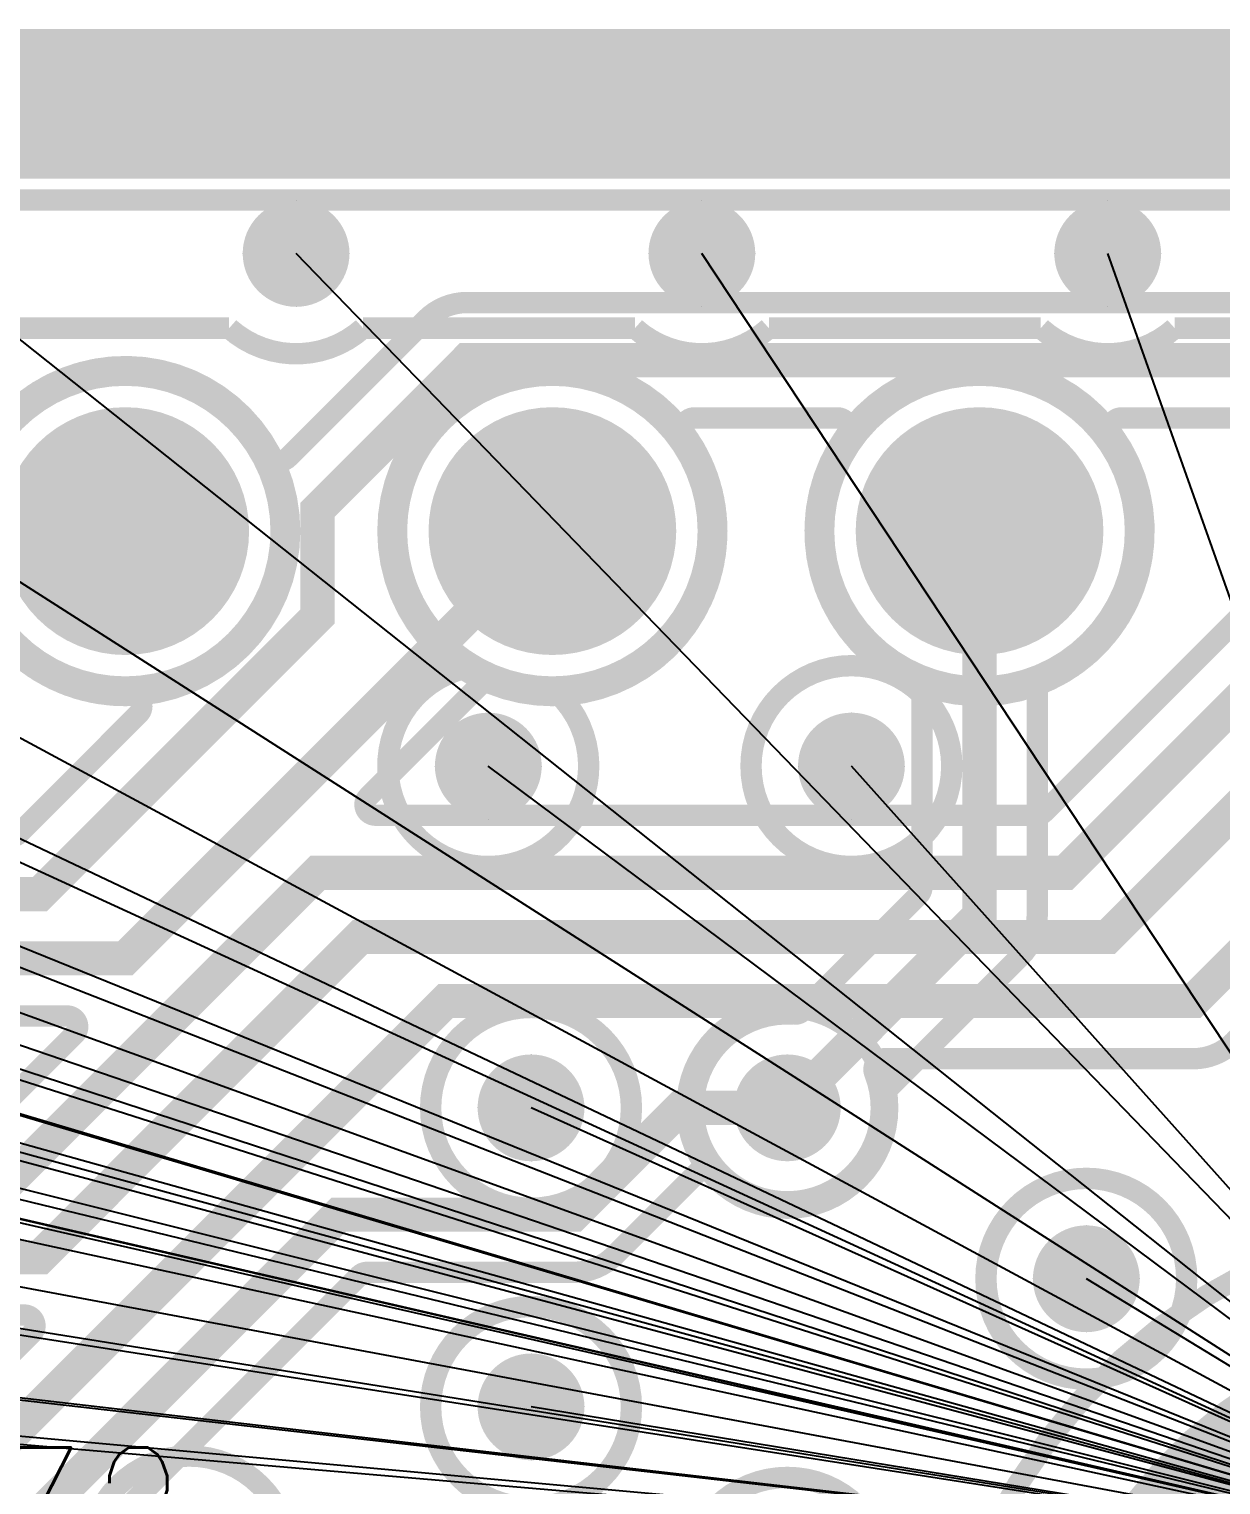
# Model space of a CAD drawing. Extents: x -1.33 to 3.2, y -3.63 to 2.02.
# Drawn here: x -0.0825 to 0.1965, y 1.6768 to 2.0175 of the extents above; entities that cross this region are included whole.
import ezdxf
from ezdxf.enums import TextEntityAlignment as Align

# ---------------------------------------------------------------- set-up
doc = ezdxf.new("R2010")
doc.units = 0
for name, pattern in [('SIG_0', [2, 1, 1]), ('SIG_2', [2, 1, 1]), ('SIG_52', [2, 1, 1]), ('SIG_60', [2, 1, 1]), ('SIG_61', [2, 1, 1]), ('SIG_62', [2, 1, 1]), ('SIG_63', [2, 1, 1]), ('SIG_64', [2, 1, 1]), ('SIG_65', [2, 1, 1])]:
    doc.linetypes.add(name, pattern=pattern)
for name, color, linetype in [('2D_LINE_125', 3, 'CONTINUOUS'), ('2D_LINE_126', 6, 'CONTINUOUS'), ('BOARD_OUTLINE_00', 254, 'CONTINUOUS'), ('DRIL_PLTE_THRU_01', 16, 'CONTINUOUS'), ('DRIL_PLTE_THRU_02', 106, 'CONTINUOUS'), ('DRIL_PLTE_THRU_03', 255, 'CONTINUOUS'), ('DRIL_PLTE_THRU_04', 176, 'CONTINUOUS'), ('DRIL_SYMBOL', 254, 'CONTINUOUS'), ('LINK_00', 254, 'CONTINUOUS'), ('PADS_BOT', 5, 'CONTINUOUS'), ('PADS_INNER', 1, 'CONTINUOUS'), ('PADS_TOP', 1, 'CONTINUOUS'), ('PART_NAME_123', 255, 'CONTINUOUS'), ('PART_TOP_2DLINE_123', 255, 'CONTINUOUS'), ('POUR_OUTLINE_01', 1, 'CONTINUOUS'), ('POUR_OUTLINE_02', 112, 'CONTINUOUS'), ('POUR_OUTLINE_03', 222, 'CONTINUOUS'), ('POUR_OUTLINE_04', 5, 'CONTINUOUS'), ('POUR_VIATHERM_01', 1, 'CONTINUOUS'), ('POUR_VIATHERM_02', 112, 'CONTINUOUS'), ('POUR_VIATHERM_04', 5, 'CONTINUOUS'), ('POUR_VOID_01', 1, 'CONTINUOUS'), ('POUR_VOID_02', 112, 'CONTINUOUS'), ('POUR_VOID_03', 222, 'CONTINUOUS'), ('POUR_VOID_04', 5, 'CONTINUOUS'), ('TRACE_01', 1, 'CONTINUOUS'), ('TRACE_04', 5, 'CONTINUOUS'), ('VIAPTS', 34, 'CONTINUOUS')]:
    doc.layers.add(name, color=color, linetype=linetype)
doc.styles.add('W0$005', font='simplex', dxfattribs={"width": 0.75})

# ---------------------------------------------------------------- blocks, each defined once
blk = doc.blocks.new('BOARD_1')
at = {"layer": 'BOARD_OUTLINE_00', "const_width": 0.01}
blk.add_lwpolyline([(-0.04, 0), (2.56, 0), (2.56, 0.1), (2.65685, 0.19685), (2.65685, 1.45669), (2.56, 1.55354), (2.56, 2.1), (-0.04, 2.1)], close=True, dxfattribs=at)
blk = doc.blocks.new('DRAWING_9')
at = {"layer": '2D_LINE_125', "const_width": 0.035}
blk.add_lwpolyline([(-0.04, 0), (2.56, 0), (2.56, 0.1), (2.65685, 0.19685), (2.65685, 1.45669), (2.56, 1.55354), (2.56, 2.1), (-0.04, 2.1)], close=True, dxfattribs=at)
blk = doc.blocks.new('DRAWING_10')
at = {"layer": '2D_LINE_126', "const_width": 0.035}
blk.add_lwpolyline([(-0.04, 0), (2.56, 0), (2.56, 0.1), (2.65685, 0.19685), (2.65685, 1.45669), (2.56, 1.55354), (2.56, 2.1), (-0.04, 2.1)], close=True, dxfattribs=at)
blk = doc.blocks.new('POUR_VOID_705')
at = {"layer": 'POUR_VOID_01', "const_width": 0.005}
blk.add_lwpolyline([(-17.0385, -16, 1), (-16.9615, -16, 1)], format="xyb", close=True, dxfattribs=at)
blk = doc.blocks.new('POUR_VOID_703')
at = {"layer": 'POUR_VOID_01', "const_width": 0.005}
blk.add_lwpolyline([(-16.9385, -16, 1), (-16.8615, -16, 1)], format="xyb", close=True, dxfattribs=at)
blk = doc.blocks.new('POUR_VOID_701')
at = {"layer": 'POUR_VOID_01', "const_width": 0.005}
blk.add_lwpolyline([(-16.81502, -16.03545, -4.92178), (-16.78498, -16.03545, 0.30111), (-16.7865, -16.03775), (-16.7865, -16.09, -0.198912), (-16.79045, -16.09955), (-16.82233, -16.13143, 0.218159), (-16.82306, -16.13338, -2.690856), (-16.84338, -16.11306, 0.218159), (-16.84143, -16.11233), (-16.81423, -16.08514, 0.198912), (-16.8135, -16.08337), (-16.8135, -16.03775, 0.30111)], format="xyb", close=True, dxfattribs=at)
blk = doc.blocks.new('POUR_VOID_695')
at = {"layer": 'POUR_VOID_01', "const_width": 0.005}
blk.add_lwpolyline([(-16.8115, -16.295, -0.414214), (-16.675, -16.1585), (-16.6205, -16.1585), (-16.6065, -16.1585, -0.12007), (-16.59615, -16.16102, 0.243655), (-16.59385, -16.16102, -0.12007), (-16.5835, -16.1585), (-16.5555, -16.1585), (-16.547, -16.1585, 0.071068), (-16.5463, -16.1584, -0.071067), (-16.54, -16.1575), (-16.475, -16.1575, -0.071067)], format="xyb", dxfattribs=at)
blk = doc.blocks.new('POUR_OUTLINE_677')
at = {"layer": 'POUR_OUTLINE_01', "const_width": 0.005}
blk.add_lwpolyline([(-15.36565, -16.56621), (-15.36565, -16.55366, 0.198912), (-15.36638, -16.55189), (-15.45591, -16.46237, -0.198912), (-15.4625, -16.44646), (-15.4625, -15.925, 0.414214), (-15.465, -15.9225), (-18.015, -15.9225, 0.414214), (-18.0175, -15.925), (-18.0175, -17.975, 0.414214), (-18.015, -17.9775), (-15.465, -17.9775, 0.414214), (-15.4625, -17.975), (-15.4625, -17.9, -0.198912), (-15.45591, -17.88409), (-15.36638, -17.79456, 0.198912), (-15.36565, -17.79279), (-15.36565, -17.78025, 0.661266), (-15.36988, -17.77845, -2.350215), (-15.36988, -17.67037, 0.661266), (-15.36565, -17.66857), (-15.36565, -16.67789, 0.661266), (-15.36988, -16.67609, -2.350215), (-15.36988, -16.56801, 0.661266)], format="xyb", close=True, dxfattribs=at)
for name in ['POUR_VOID_705', 'POUR_VOID_703', 'POUR_VOID_701', 'POUR_VOID_695']:
    blk.add_blockref(name, (0, 0))
blk = doc.blocks.new('POUR_VIATHERM_746')
at = {"layer": 'POUR_VIATHERM_01'}
for points in [[(-16.775, -16.1625), (-16.775, -16.1625)], [(-16.7875, -16.175), (-16.7875, -16.175)], [(-16.7625, -16.175), (-16.7625, -16.175)], [(-16.775, -16.1875), (-16.775, -16.1875)]]:
    blk.add_lwpolyline(points, dxfattribs=at)
blk = doc.blocks.new('POUR_VIATHERM_807')
at = {"layer": 'POUR_VIATHERM_01'}
for points in [[(-16.905, -16.1225), (-16.905, -16.1225)], [(-16.9175, -16.135), (-16.9175, -16.135)], [(-16.8925, -16.135), (-16.8925, -16.135)], [(-16.905, -16.1475), (-16.905, -16.1475)]]:
    blk.add_lwpolyline(points, dxfattribs=at)
blk = doc.blocks.new('POUR_VIATHERM_808')
at = {"layer": 'POUR_VIATHERM_01'}
for points in [[(-16.905, -16.1925), (-16.905, -16.1925)], [(-16.9175, -16.205), (-16.9175, -16.205)], [(-16.8925, -16.205), (-16.8925, -16.205)], [(-16.905, -16.2175), (-16.905, -16.2175)]]:
    blk.add_lwpolyline(points, dxfattribs=at)
blk = doc.blocks.new('POUR_VIATHERM_812')
at = {"layer": 'POUR_VIATHERM_01'}
for points in [[(-16.915, -16.0425), (-16.915, -16.0425)], [(-16.9275, -16.055), (-16.9275, -16.055)], [(-16.9025, -16.055), (-16.9025, -16.055)], [(-16.915, -16.0675), (-16.915, -16.0675)]]:
    blk.add_lwpolyline(points, dxfattribs=at)
blk = doc.blocks.new('POUR_VIATHERM_813')
at = {"layer": 'POUR_VIATHERM_01'}
for points in [[(-16.83, -16.0425), (-16.83, -16.0425)], [(-16.8425, -16.055), (-16.8425, -16.055)], [(-16.8175, -16.055), (-16.8175, -16.055)], [(-16.83, -16.0675), (-16.83, -16.0675)]]:
    blk.add_lwpolyline(points, dxfattribs=at)
blk = doc.blocks.new('POUR_VIATHERM_1002')
at = {"layer": 'POUR_VIATHERM_01'}
for points in [[(-16.865, -15.9225), (-16.865, -15.9225)], [(-16.8775, -15.935), (-16.8775, -15.935)], [(-16.8525, -15.935), (-16.8525, -15.935)], [(-16.865, -15.9475), (-16.865, -15.9475)]]:
    blk.add_lwpolyline(points, dxfattribs=at)
blk = doc.blocks.new('POUR_VIATHERM_1018')
at = {"layer": 'POUR_VIATHERM_01'}
for points in [[(-16.77, -15.9225), (-16.77, -15.9225)], [(-16.7825, -15.935), (-16.7825, -15.935)], [(-16.7575, -15.935), (-16.7575, -15.935)], [(-16.77, -15.9475), (-16.77, -15.9475)]]:
    blk.add_lwpolyline(points, dxfattribs=at)
blk = doc.blocks.new('POUR_VIATHERM_1021')
at = {"layer": 'POUR_VIATHERM_01'}
for points in [[(-16.96, -15.9225), (-16.96, -15.9225)], [(-16.9725, -15.935), (-16.9725, -15.935)], [(-16.9475, -15.935), (-16.9475, -15.935)], [(-16.96, -15.9475), (-16.96, -15.9475)]]:
    blk.add_lwpolyline(points, dxfattribs=at)
blk = doc.blocks.new('POUR_HEADER_0')
for name in ['POUR_OUTLINE_677', 'POUR_VIATHERM_1021', 'POUR_VIATHERM_1002', 'POUR_VIATHERM_1018', 'POUR_VIATHERM_812', 'POUR_VIATHERM_813', 'POUR_VIATHERM_807', 'POUR_VIATHERM_746', 'POUR_VIATHERM_808']:
    blk.add_blockref(name, (18, 18))
blk = doc.blocks.new('POUR_OUTLINE_62')
at = {"layer": 'POUR_OUTLINE_04', "const_width": 0.005}
blk.add_lwpolyline([(-17.01186, -16.11777, 0.668179), (-17.01363, -16.1135), (-17.21837, -16.1135, 0.198912), (-17.22014, -16.11423), (-17.24314, -16.13723, 0.668179), (-17.24137, -16.1415), (-17.03663, -16.1415, 0.198912), (-17.03486, -16.14077)], format="xyb", close=True, dxfattribs=at)
blk = doc.blocks.new('POUR_OUTLINE_60')
at = {"layer": 'POUR_OUTLINE_04', "const_width": 0.005}
blk.add_lwpolyline([(-17.02186, -16.18777, 0.668179), (-17.02363, -16.1835), (-17.04837, -16.1835, 0.198912), (-17.05014, -16.18423), (-17.19045, -16.32455, -0.198912), (-17.2, -16.3285), (-17.30337, -16.3285, 0.198912), (-17.30514, -16.32923), (-17.39814, -16.42223, 0.668179), (-17.39637, -16.4265), (-17.26163, -16.4265, 0.198912), (-17.25986, -16.42577)], format="xyb", close=True, dxfattribs=at)
blk = doc.blocks.new('POUR_OUTLINE_59')
at = {"layer": 'POUR_OUTLINE_04', "const_width": 0.005}
blk.add_lwpolyline([(-16.73122, -15.97746, 0.61177), (-16.73324, -15.9735), (-16.76676, -15.9735, 0.61177), (-16.76878, -15.97746, -1.955361), (-16.83122, -15.97746, 0.61177), (-16.83324, -15.9735), (-16.86676, -15.9735, 0.61177), (-16.86878, -15.97746, -0.752586), (-16.91444, -16.03569, 0.30111), (-16.91715, -16.03624), (-16.94314, -16.06223, 0.668179), (-16.94137, -16.0665), (-16.78663, -16.0665, 0.198912), (-16.78486, -16.06577), (-16.73624, -16.01715, 0.30111), (-16.73569, -16.01444, -0.257958)], format="xyb", close=True, dxfattribs=at)
blk = doc.blocks.new('POUR_VOID_12')
at = {"layer": 'POUR_VOID_04', "const_width": 0.005}
for points in [[(-17.02663, -16.0715, 0.198912), (-17.02486, -16.07077), (-16.99684, -16.04274, 0.680564), (-16.99869, -16.03848, -1.81122), (-16.96587, -15.98218, 0.506418), (-16.96189, -15.98279), (-16.92955, -15.95045, -0.198912), (-16.92, -15.9465), (-16.64, -15.9465, -0.198912), (-16.63045, -15.95045), (-16.61715, -15.96376, 0.30111), (-16.61444, -15.96431, -0.357001), (-16.56787, -15.97878, 0.682278), (-16.56332, -15.97781, -0.156878), (-16.55955, -15.97045), (-16.53955, -15.95045, -0.198912), (-16.53, -15.9465), (-16.44, -15.9465, -0.198912)], [(-16.46878, -15.97746, -0.752586), (-16.51444, -16.03569, 0.30111), (-16.51715, -16.03624), (-16.54545, -16.06455, -0.198912), (-16.555, -16.0685), (-16.68837, -16.0685, 0.198912), (-16.69014, -16.06923), (-16.74045, -16.11955, -0.198912), (-16.75, -16.1235), (-16.82221, -16.1235, 0.529202), (-16.82454, -16.12692, -0.842655), (-16.86159, -16.14945, 0.434429), (-16.86524, -16.14933), (-16.88545, -16.16955, -0.198912), (-16.895, -16.1735), (-16.94337, -16.1735, 0.198912), (-16.94514, -16.17423), (-17.06178, -16.29087, 0.832548)]]:
    blk.add_lwpolyline(points, format="xyb", dxfattribs=at)
blk = doc.blocks.new('POUR_OUTLINE_4')
at = {"layer": 'POUR_OUTLINE_04', "const_width": 0.005}
blk.add_lwpolyline([(-15.36565, -16.56621), (-15.36565, -16.55366, 0.198912), (-15.36638, -16.55189), (-15.45591, -16.46237, -0.198912), (-15.4625, -16.44646), (-15.4625, -15.925, 0.414214), (-15.465, -15.9225), (-18.015, -15.9225, 0.414214), (-18.0175, -15.925), (-18.0175, -17.975, 0.414214), (-18.015, -17.9775), (-15.465, -17.9775, 0.414214), (-15.4625, -17.975), (-15.4625, -17.9, -0.198912), (-15.45591, -17.88409), (-15.36638, -17.79456, 0.198912), (-15.36565, -17.79279), (-15.36565, -17.78025, 0.661266), (-15.36988, -17.77845, -2.350215), (-15.36988, -17.67037, 0.661266), (-15.36565, -17.66857), (-15.36565, -16.67789, 0.661266), (-15.36988, -16.67609, -2.350215), (-15.36988, -16.56801, 0.661266)], format="xyb", close=True, dxfattribs=at)
blk.add_blockref('POUR_VOID_12', (0, 0))
blk = doc.blocks.new('POUR_VIATHERM_74')
at = {"layer": 'POUR_VIATHERM_04'}
for points in [[(-16.775, -16.1625), (-16.775, -16.1625)], [(-16.7875, -16.175), (-16.7875, -16.175)], [(-16.7625, -16.175), (-16.7625, -16.175)], [(-16.775, -16.1875), (-16.775, -16.1875)]]:
    blk.add_lwpolyline(points, dxfattribs=at)
blk = doc.blocks.new('POUR_VIATHERM_136')
at = {"layer": 'POUR_VIATHERM_04'}
for points in [[(-16.905, -16.1925), (-16.905, -16.1925)], [(-16.9175, -16.205), (-16.9175, -16.205)], [(-16.8925, -16.205), (-16.8925, -16.205)], [(-16.905, -16.2175), (-16.905, -16.2175)]]:
    blk.add_lwpolyline(points, dxfattribs=at)
blk = doc.blocks.new('POUR_VIATHERM_287')
at = {"layer": 'POUR_VIATHERM_04'}
for points in [[(-16.865, -15.9225), (-16.865, -15.9225)], [(-16.8775, -15.935), (-16.8775, -15.935)], [(-16.8525, -15.935), (-16.8525, -15.935)], [(-16.865, -15.9475), (-16.865, -15.9475)]]:
    blk.add_lwpolyline(points, dxfattribs=at)
blk = doc.blocks.new('POUR_VIATHERM_303')
at = {"layer": 'POUR_VIATHERM_04'}
for points in [[(-16.77, -15.9225), (-16.77, -15.9225)], [(-16.7825, -15.935), (-16.7825, -15.935)], [(-16.7575, -15.935), (-16.7575, -15.935)], [(-16.77, -15.9475), (-16.77, -15.9475)]]:
    blk.add_lwpolyline(points, dxfattribs=at)
blk = doc.blocks.new('POUR_VIATHERM_306')
at = {"layer": 'POUR_VIATHERM_04'}
for points in [[(-16.96, -15.9225), (-16.96, -15.9225)], [(-16.9725, -15.935), (-16.9725, -15.935)], [(-16.9475, -15.935), (-16.9475, -15.935)], [(-16.96, -15.9475), (-16.96, -15.9475)]]:
    blk.add_lwpolyline(points, dxfattribs=at)
blk = doc.blocks.new('POUR_VIATHERM_140')
at = {"layer": 'POUR_VIATHERM_04'}
for points in [[(-16.915, -16.0425), (-16.915, -16.0425)], [(-16.9275, -16.055), (-16.9275, -16.055)], [(-16.9025, -16.055), (-16.9025, -16.055)], [(-16.915, -16.0675), (-16.915, -16.0675)]]:
    blk.add_lwpolyline(points, dxfattribs=at)
blk = doc.blocks.new('POUR_VIATHERM_141')
at = {"layer": 'POUR_VIATHERM_04'}
for points in [[(-16.83, -16.0425), (-16.83, -16.0425)], [(-16.8425, -16.055), (-16.8425, -16.055)], [(-16.8175, -16.055), (-16.8175, -16.055)], [(-16.83, -16.0675), (-16.83, -16.0675)]]:
    blk.add_lwpolyline(points, dxfattribs=at)
blk = doc.blocks.new('POUR_HEADER_1')
for name in ['POUR_OUTLINE_4', 'POUR_VIATHERM_306', 'POUR_VIATHERM_287', 'POUR_VIATHERM_303', 'POUR_OUTLINE_59', 'POUR_VIATHERM_140', 'POUR_VIATHERM_141', 'POUR_OUTLINE_62', 'POUR_VIATHERM_74', 'POUR_OUTLINE_60', 'POUR_VIATHERM_136']:
    blk.add_blockref(name, (18, 18))
blk = doc.blocks.new('POUR_VOID_1970')
at = {"layer": 'POUR_VOID_02', "const_width": 0.005}
blk.add_lwpolyline([(-17.0365, -16, 1), (-16.9635, -16, 1)], format="xyb", close=True, dxfattribs=at)
blk = doc.blocks.new('POUR_VOID_1963')
at = {"layer": 'POUR_VOID_02', "const_width": 0.005}
blk.add_lwpolyline([(-16.9365, -16, 1), (-16.8635, -16, 1)], format="xyb", close=True, dxfattribs=at)
blk = doc.blocks.new('POUR_VOID_1961')
at = {"layer": 'POUR_VOID_02', "const_width": 0.005}
blk.add_lwpolyline([(-16.8365, -16, 1), (-16.7635, -16, 1)], format="xyb", close=True, dxfattribs=at)
blk = doc.blocks.new('POUR_VOID_1960')
at = {"layer": 'POUR_VOID_02', "const_width": 0.005}
blk.add_lwpolyline([(-16.8685, -16.135, 1), (-16.8215, -16.135, 1)], format="xyb", close=True, dxfattribs=at)
blk = doc.blocks.new('POUR_OUTLINE_1921')
at = {"layer": 'POUR_OUTLINE_02', "const_width": 0.005}
blk.add_lwpolyline([(-15.36565, -17.63338), (-15.36565, -16.71308, -1.466646), (-15.40121, -16.51706), (-15.45591, -16.46237, -0.198912), (-15.4625, -16.44646), (-15.4625, -15.9225), (-18.0175, -15.9225), (-18.0175, -17.9775), (-15.4625, -17.9775), (-15.4625, -17.9, -0.198912), (-15.45591, -17.88409), (-15.40121, -17.82939, -1.466646)], format="xyb", close=True, dxfattribs=at)
for name in ['POUR_VOID_1970', 'POUR_VOID_1963', 'POUR_VOID_1961', 'POUR_VOID_1960']:
    blk.add_blockref(name, (0, 0))
blk = doc.blocks.new('POUR_VIATHERM_2011')
at = {"layer": 'POUR_VIATHERM_02'}
for points in [[(-16.775, -16.1625), (-16.775, -16.1625)], [(-16.7875, -16.175), (-16.7875, -16.175)], [(-16.7625, -16.175), (-16.7625, -16.175)], [(-16.775, -16.1875), (-16.775, -16.1875)]]:
    blk.add_lwpolyline(points, dxfattribs=at)
blk = doc.blocks.new('POUR_VIATHERM_2073')
at = {"layer": 'POUR_VIATHERM_02'}
for points in [[(-16.905, -16.1225), (-16.905, -16.1225)], [(-16.9175, -16.135), (-16.9175, -16.135)], [(-16.8925, -16.135), (-16.8925, -16.135)], [(-16.905, -16.1475), (-16.905, -16.1475)]]:
    blk.add_lwpolyline(points, dxfattribs=at)
blk = doc.blocks.new('POUR_VIATHERM_2074')
at = {"layer": 'POUR_VIATHERM_02'}
for points in [[(-16.905, -16.1925), (-16.905, -16.1925)], [(-16.9175, -16.205), (-16.9175, -16.205)], [(-16.8925, -16.205), (-16.8925, -16.205)], [(-16.905, -16.2175), (-16.905, -16.2175)]]:
    blk.add_lwpolyline(points, dxfattribs=at)
blk = doc.blocks.new('POUR_VIATHERM_2078')
at = {"layer": 'POUR_VIATHERM_02'}
for points in [[(-16.915, -16.0425), (-16.915, -16.0425)], [(-16.9275, -16.055), (-16.9275, -16.055)], [(-16.9025, -16.055), (-16.9025, -16.055)], [(-16.915, -16.0675), (-16.915, -16.0675)]]:
    blk.add_lwpolyline(points, dxfattribs=at)
blk = doc.blocks.new('POUR_VIATHERM_2079')
at = {"layer": 'POUR_VIATHERM_02'}
for points in [[(-16.83, -16.0425), (-16.83, -16.0425)], [(-16.8425, -16.055), (-16.8425, -16.055)], [(-16.8175, -16.055), (-16.8175, -16.055)], [(-16.83, -16.0675), (-16.83, -16.0675)]]:
    blk.add_lwpolyline(points, dxfattribs=at)
blk = doc.blocks.new('POUR_VIATHERM_2228')
at = {"layer": 'POUR_VIATHERM_02'}
for points in [[(-16.865, -15.9225), (-16.865, -15.9225)], [(-16.8775, -15.935), (-16.8775, -15.935)], [(-16.8525, -15.935), (-16.8525, -15.935)], [(-16.865, -15.9475), (-16.865, -15.9475)]]:
    blk.add_lwpolyline(points, dxfattribs=at)
blk = doc.blocks.new('POUR_VIATHERM_2244')
at = {"layer": 'POUR_VIATHERM_02'}
for points in [[(-16.77, -15.9225), (-16.77, -15.9225)], [(-16.7825, -15.935), (-16.7825, -15.935)], [(-16.7575, -15.935), (-16.7575, -15.935)], [(-16.77, -15.9475), (-16.77, -15.9475)]]:
    blk.add_lwpolyline(points, dxfattribs=at)
blk = doc.blocks.new('POUR_VIATHERM_2247')
at = {"layer": 'POUR_VIATHERM_02'}
for points in [[(-16.96, -15.9225), (-16.96, -15.9225)], [(-16.9725, -15.935), (-16.9725, -15.935)], [(-16.9475, -15.935), (-16.9475, -15.935)], [(-16.96, -15.9475), (-16.96, -15.9475)]]:
    blk.add_lwpolyline(points, dxfattribs=at)
blk = doc.blocks.new('POUR_HEADER_2')
for name in ['POUR_OUTLINE_1921', 'POUR_VIATHERM_2247', 'POUR_VIATHERM_2228', 'POUR_VIATHERM_2244', 'POUR_VIATHERM_2078', 'POUR_VIATHERM_2079', 'POUR_VIATHERM_2073', 'POUR_VIATHERM_2011', 'POUR_VIATHERM_2074']:
    blk.add_blockref(name, (18, 18))
blk = doc.blocks.new('POUR_VOID_1738')
at = {"layer": 'POUR_VOID_03', "const_width": 0.005}
blk.add_lwpolyline([(-17.0365, -16, 1), (-16.9635, -16, 1)], format="xyb", close=True, dxfattribs=at)
blk = doc.blocks.new('POUR_VOID_1722')
at = {"layer": 'POUR_VOID_03', "const_width": 0.005}
blk.add_lwpolyline([(-17.0085, -16.24, 1), (-16.9615, -16.24, 1)], format="xyb", close=True, dxfattribs=at)
blk = doc.blocks.new('POUR_VOID_1710')
at = {"layer": 'POUR_VOID_03', "const_width": 0.005}
blk.add_lwpolyline([(-16.91809, -16.0317, -7.887899), (-16.90051, -16.0365, -4.958474)], format="xyb", close=True, dxfattribs=at)
blk = doc.blocks.new('POUR_VOID_1709')
at = {"layer": 'POUR_VOID_03', "const_width": 0.005}
blk.add_lwpolyline([(-16.9285, -16.135, 1), (-16.8815, -16.135, 1)], format="xyb", close=True, dxfattribs=at)
blk = doc.blocks.new('POUR_VOID_1708')
at = {"layer": 'POUR_VOID_03', "const_width": 0.005}
blk.add_lwpolyline([(-16.9285, -16.205, 1), (-16.8815, -16.205, 1)], format="xyb", close=True, dxfattribs=at)
blk = doc.blocks.new('POUR_VOID_1702')
at = {"layer": 'POUR_VOID_03', "const_width": 0.005}
blk.add_lwpolyline([(-16.8365, -16, 1), (-16.7635, -16, 1)], format="xyb", close=True, dxfattribs=at)
blk = doc.blocks.new('POUR_VOID_1701')
at = {"layer": 'POUR_VOID_03', "const_width": 0.005}
blk.add_lwpolyline([(-16.8535, -16.055, 1), (-16.8065, -16.055, 1)], format="xyb", close=True, dxfattribs=at)
blk = doc.blocks.new('POUR_VOID_1700')
at = {"layer": 'POUR_VOID_03', "const_width": 0.005}
blk.add_lwpolyline([(-16.8685, -16.135, 1), (-16.8215, -16.135, 1)], format="xyb", close=True, dxfattribs=at)
blk = doc.blocks.new('POUR_VOID_1699')
at = {"layer": 'POUR_VOID_03', "const_width": 0.005}
blk.add_lwpolyline([(-16.8685, -16.245, 1), (-16.8215, -16.245, 1)], format="xyb", close=True, dxfattribs=at)
blk = doc.blocks.new('POUR_VOID_1686')
at = {"layer": 'POUR_VOID_03', "const_width": 0.005}
blk.add_lwpolyline([(-16.7985, -16.175, 1), (-16.7515, -16.175, 1)], format="xyb", close=True, dxfattribs=at)
blk = doc.blocks.new('POUR_OUTLINE_1392')
at = {"layer": 'POUR_OUTLINE_03', "const_width": 0.005}
blk.add_lwpolyline([(-16.12432, -15.9525, -0.382552), (-16.15568, -15.9525), (-16.21432, -15.9525, -0.382552), (-16.24568, -15.9525), (-16.30432, -15.9525, -0.382552), (-16.33568, -15.9525), (-16.39932, -15.9525, -0.382552), (-16.43068, -15.9525), (-16.49932, -15.9525, -0.382552), (-16.53068, -15.9525), (-16.58932, -15.9525, -0.382552), (-16.62068, -15.9525), (-16.67932, -15.9525, -0.382552), (-16.71068, -15.9525), (-16.75432, -15.9525, -0.382552), (-16.78568, -15.9525), (-16.84932, -15.9525, -0.382552), (-16.88068, -15.9525), (-16.94432, -15.9525, -0.382552), (-16.97568, -15.9525), (-17.03432, -15.9525, -0.382552)], format="xyb", dxfattribs=at)
for name in ['POUR_VOID_1738', 'POUR_VOID_1710', 'POUR_VOID_1702', 'POUR_VOID_1701', 'POUR_VOID_1709', 'POUR_VOID_1700', 'POUR_VOID_1686', 'POUR_VOID_1708', 'POUR_VOID_1722', 'POUR_VOID_1699']:
    blk.add_blockref(name, (0, 0))
blk = doc.blocks.new('POUR_HEADER_3')
blk.add_blockref('POUR_OUTLINE_1392', (18, 15.915))
blk = doc.blocks.new('DRIL_SYMBOL_0$038')
at = {"layer": 'DRIL_SYMBOL', "const_width": 0.002}
for points in [[(0, -0.01), (0, 0.01)], [(-0.01, 0), (0.01, 0)]]:
    blk.add_lwpolyline(points, dxfattribs=at)
blk = doc.blocks.new('DRIL_HOLE_0$038')
at = {"const_width": 0.019}
blk.add_lwpolyline([(-0.0095, 0, 1), (0.0095, 0, 1)], format="xyb", close=True, dxfattribs=at)
blk.add_blockref('DRIL_SYMBOL_0$038', (0, 0))
blk = doc.blocks.new('PAD_1')
at = {"const_width": 0.029}
blk.add_lwpolyline([(0, -0.0145, 1), (0, 0.0145, 1)], format="xyb", close=True, dxfattribs=at)
blk = doc.blocks.new('STK_BOT_4')
at = {"layer": 'DRIL_PLTE_THRU_01'}
blk.add_blockref('DRIL_HOLE_0$038', (0, 0), dxfattribs=at)
at = {"layer": 'DRIL_PLTE_THRU_02'}
blk.add_blockref('DRIL_HOLE_0$038', (0, 0), dxfattribs=at)
at = {"layer": 'DRIL_PLTE_THRU_03'}
blk.add_blockref('DRIL_HOLE_0$038', (0, 0), dxfattribs=at)
at = {"layer": 'DRIL_PLTE_THRU_04'}
blk.add_blockref('DRIL_HOLE_0$038', (0, 0), dxfattribs=at)
at = {"layer": 'PADS_BOT'}
blk.add_blockref('PAD_1', (0, 0), dxfattribs=at)
at = {"layer": 'PADS_INNER'}
blk.add_blockref('PAD_1', (0, 0), dxfattribs=at)
at = {"layer": 'PADS_TOP'}
blk.add_blockref('PAD_1', (0, 0), dxfattribs=at)
blk = doc.blocks.new('SYM_BOT_2')
for p in [(0.4, 0), (0.5, 0), (0.6, 0)]:
    blk.add_blockref('STK_BOT_4', p)
blk = doc.blocks.new('PART_BOT_0')
blk.add_blockref('SYM_BOT_2', (0, 0))
blk = doc.blocks.new('SMOOTH_0$006')
at = {"const_width": 0.003}
blk.add_lwpolyline([(-0.0015, 0, 1), (0.0015, 0, 1)], format="xyb", close=True, dxfattribs=at)
blk = doc.blocks.new('PART_BODY_TOP_24')
at = {"layer": 'PART_TOP_2DLINE_123', "const_width": 0.006}
blk.add_lwpolyline([(-0.05, -0.02), (0.05, -0.02), (0.05, 0.02), (-0.05, 0.02)], close=True, dxfattribs=at)
at = {"layer": 'PART_TOP_2DLINE_123'}
for p in [(-0.05, 0.02), (0.05, 0.02), (-0.05, -0.02), (0.05, -0.02)]:
    blk.add_blockref('SMOOTH_0$006', p, dxfattribs=at)
blk = doc.blocks.new('DRIL_HOLE_0')
blk.add_lwpolyline([(0, 0, 1), (0, 0, 1)], format="xyb", close=True)
blk = doc.blocks.new('PAD_10')
blk.add_lwpolyline([(0, 0, 1), (0, 0, 1)], format="xyb", close=True)
blk = doc.blocks.new('PAD_12')
at = {"const_width": 0.028}
blk.add_lwpolyline([(-0.014, 0), (0.014, 0)], dxfattribs=at)
blk = doc.blocks.new('STK_TOP_8')
at = {"layer": 'DRIL_PLTE_THRU_01'}
blk.add_blockref('DRIL_HOLE_0', (0, 0), dxfattribs=at)
at = {"layer": 'DRIL_PLTE_THRU_02'}
blk.add_blockref('DRIL_HOLE_0', (0, 0), dxfattribs=at)
at = {"layer": 'DRIL_PLTE_THRU_03'}
blk.add_blockref('DRIL_HOLE_0', (0, 0), dxfattribs=at)
at = {"layer": 'DRIL_PLTE_THRU_04'}
blk.add_blockref('DRIL_HOLE_0', (0, 0), dxfattribs=at)
at = {"layer": 'PADS_BOT'}
blk.add_blockref('PAD_10', (0, 0), dxfattribs=at)
at = {"layer": 'PADS_INNER'}
blk.add_blockref('PAD_10', (0, 0), dxfattribs=at)
at = {"layer": 'PADS_TOP'}
blk.add_blockref('PAD_12', (0, 0), dxfattribs=at)
blk = doc.blocks.new('SYM_TOP_6')
for name, p in [('PART_BODY_TOP_24', (0, 0)), ('STK_TOP_8', (-0.0255, 0)), ('STK_TOP_8', (0.0255, 0))]:
    blk.add_blockref(name, p)
blk = doc.blocks.new('PART_TOP_31')
blk.add_blockref('SYM_TOP_6', (0, 0))
at = {"layer": 'PART_NAME_123', "style": 'W0$005', "width": 0.75}
blk.add_text('C32', height=0.035, dxfattribs=at).set_placement((0, 0.053), align=Align.MIDDLE_CENTER)
blk = doc.blocks.new('SMOOTH_0$008')
at = {"const_width": 0.004}
blk.add_lwpolyline([(-0.002, 0, 1), (0.002, 0, 1)], format="xyb", close=True, dxfattribs=at)
blk = doc.blocks.new('DRIL_SYMBOL_0$012')
at = {"layer": 'DRIL_SYMBOL', "const_width": 0.002}
for points in [[(0, -0.01), (0, 0.01)], [(-0.01, 0), (0.01, 0)]]:
    blk.add_lwpolyline(points, dxfattribs=at)
blk = doc.blocks.new('DRIL_HOLE_0$012')
at = {"const_width": 0.006}
blk.add_lwpolyline([(-0.003, 0, 1), (0.003, 0, 1)], format="xyb", close=True, dxfattribs=at)
blk.add_blockref('DRIL_SYMBOL_0$012', (0, 0))
blk = doc.blocks.new('PAD_66')
at = {"const_width": 0.0125}
blk.add_lwpolyline([(0, -0.00625, 1), (0, 0.00625, 1)], format="xyb", close=True, dxfattribs=at)
blk = doc.blocks.new('STK_TOP_3')
at = {"layer": 'DRIL_PLTE_THRU_01'}
blk.add_blockref('DRIL_HOLE_0$012', (0, 0), dxfattribs=at)
at = {"layer": 'DRIL_PLTE_THRU_02'}
blk.add_blockref('DRIL_HOLE_0$012', (0, 0), dxfattribs=at)
at = {"layer": 'DRIL_PLTE_THRU_03'}
blk.add_blockref('DRIL_HOLE_0$012', (0, 0), dxfattribs=at)
at = {"layer": 'DRIL_PLTE_THRU_04'}
blk.add_blockref('DRIL_HOLE_0$012', (0, 0), dxfattribs=at)
at = {"layer": 'PADS_BOT'}
blk.add_blockref('PAD_66', (0, 0), dxfattribs=at)
at = {"layer": 'PADS_INNER'}
blk.add_blockref('PAD_66', (0, 0), dxfattribs=at)
at = {"layer": 'PADS_TOP'}
blk.add_blockref('PAD_66', (0, 0), dxfattribs=at)
blk = doc.blocks.new('SYM_TOP_1')
blk.add_blockref('STK_TOP_3', (0, 0))

msp = doc.modelspace()

# ---------------------------------------------------------------- linework, layer by layer
at = {"layer": 'LINK_00', "linetype": 'SIG_0'}
for q in [(-1.065, 1.965), (-0.96, 1.965), (-0.855, 1.965), (-0.765, 1.965), (-0.67, 1.965), (-0.575, 1.965), (-0.485, 1.965), (-0.395, 1.965), (-0.295, 1.965), (-0.205, 1.965), (-0.11, 1.965), (-0.02, 1.965), (0.075, 1.965), (0.17, 1.965), (-0.71, 1.92), (-0.61, 1.92), (-0.84, 1.91), (-0.44, 1.885), (-1.065, 1.87), (-0.585, 1.865), (-0.665, 1.86), (-0.305, 1.855), (-0.205, 1.845), (0.025, 1.845), (0.11, 1.845), (-0.11, 1.84), (-0.715, 1.81), (-0.47, 1.795), (-0.15, 1.775), (-1.065, 1.77), (-0.22, 1.77), (-0.685, 1.765), (0.035, 1.765), (-0.49, 1.725), (0.165, 1.725), (-0.11, 1.7), (0.035, 1.695)]:
    msp.add_line((0.28, 1.655), q, dxfattribs=at)
at = {"layer": 'TRACE_01', "linetype": 'SIG_64', "const_width": 0.008}
msp.add_lwpolyline([(0.095, 1.765), (0.14, 1.81), (0.14, 1.9)], dxfattribs=at)
at = {"layer": 'TRACE_01', "linetype": 'SIG_2', "const_width": 0.028}
msp.add_lwpolyline([(0.165, 1.605, -0.414214), (0.265, 1.705)], format="xyb", dxfattribs=at)
at = {"layer": 'TRACE_04', "linetype": 'SIG_62', "const_width": 0.008}
msp.add_lwpolyline([(-0.66, 1.445), (-0.29, 1.815), (-0.08, 1.815), (-0.015, 1.88), (-0.015, 1.905), (0.02, 1.94), (0.3, 1.94), (0.34, 1.9)], dxfattribs=at)
at = {"layer": 'TRACE_04', "linetype": 'SIG_60', "const_width": 0.008}
msp.add_lwpolyline([(-0.58, 1.42), (-0.58, 1.44), (-0.545, 1.475), (-0.48, 1.475), (-0.37, 1.585), (-0.26, 1.585), (-0.115, 1.73), (-0.08, 1.73), (-0.005, 1.805), (0.17, 1.805), (0.225, 1.86), (0.375, 1.86), (0.39, 1.875), (0.39, 1.92), (0.41, 1.94), (0.5, 1.94), (0.54, 1.9)], dxfattribs=at)
at = {"layer": 'TRACE_04', "linetype": 'SIG_65', "const_width": 0.008}
msp.add_lwpolyline([(-0.61, 1.475), (-0.285, 1.8), (-0.06, 1.8), (0.04, 1.9)], dxfattribs=at)
at = {"layer": 'TRACE_04', "linetype": 'SIG_63', "const_width": 0.008}
msp.add_lwpolyline([(-0.595, 1.47), (-0.32, 1.745), (-0.09, 1.745), (-0.015, 1.82), (0.16, 1.82), (0.24, 1.9)], dxfattribs=at)
at = {"layer": 'TRACE_04', "linetype": 'SIG_61', "const_width": 0.008}
msp.add_lwpolyline([(-0.53, 1.445), (-0.515, 1.46), (-0.315, 1.46), (0.015, 1.79), (0.19, 1.79), (0.245, 1.845), (0.385, 1.845), (0.44, 1.9)], dxfattribs=at)
at = {"layer": 'TRACE_04', "linetype": 'SIG_64', "const_width": 0.008}
msp.add_lwpolyline([(-0.22, 1.175), (-0.22, 1.53), (-0.01, 1.74), (0.045, 1.74), (0.07, 1.765), (0.095, 1.765)], dxfattribs=at)

# ---------------------------------------------------------------- block references
for name, p in [('DRAWING_9', (-1.06, -0.1)), ('DRAWING_10', (-1.06, -0.1)), ('BOARD_1', (-1.06, -0.1)), ('PART_TOP_31', (-0.08, 1.615))]:
    msp.add_blockref(name, p)
at = {"linetype": 'SIG_0'}
for name in ['POUR_HEADER_0', 'POUR_HEADER_1', 'POUR_HEADER_2']:
    msp.add_blockref(name, (-1.06, -0.1), dxfattribs=at)
at = {"linetype": 'SIG_52'}
msp.add_blockref('POUR_HEADER_3', (-1.06, 1.985), dxfattribs=at)
at = {"xscale": -1}
msp.add_blockref('PART_BOT_0', (0.54, 1.9), dxfattribs=at)
at = {"layer": 'TRACE_01'}
for p in [(0.14, 1.9), (0.14, 1.81), (0.095, 1.765)]:
    msp.add_blockref('SMOOTH_0$008', p, dxfattribs=at)
at = {"layer": 'TRACE_04'}
for p in [(0.02, 1.94), (-0.015, 1.905), (0.04, 1.9), (-0.015, 1.88), (-0.015, 1.82), (0.16, 1.82), (-0.08, 1.815), (-0.005, 1.805), (0.17, 1.805), (-0.06, 1.8), (0.015, 1.79), (0.19, 1.79), (0.07, 1.765), (0.095, 1.765), (-0.01, 1.74), (0.045, 1.74), (-0.08, 1.73)]:
    msp.add_blockref('SMOOTH_0$008', p, dxfattribs=at)
at = {"layer": 'VIAPTS', "linetype": 'SIG_0'}
for p in [(-0.02, 1.965), (0.075, 1.965), (0.17, 1.965), (0.025, 1.845), (0.11, 1.845), (0.035, 1.765), (0.165, 1.725), (0.035, 1.695)]:
    msp.add_blockref('SYM_TOP_1', p, dxfattribs=at)
at = {"layer": 'VIAPTS', "linetype": 'SIG_64'}
msp.add_blockref('SYM_TOP_1', (0.095, 1.765), dxfattribs=at)

doc.saveas('drawing.dxf')
